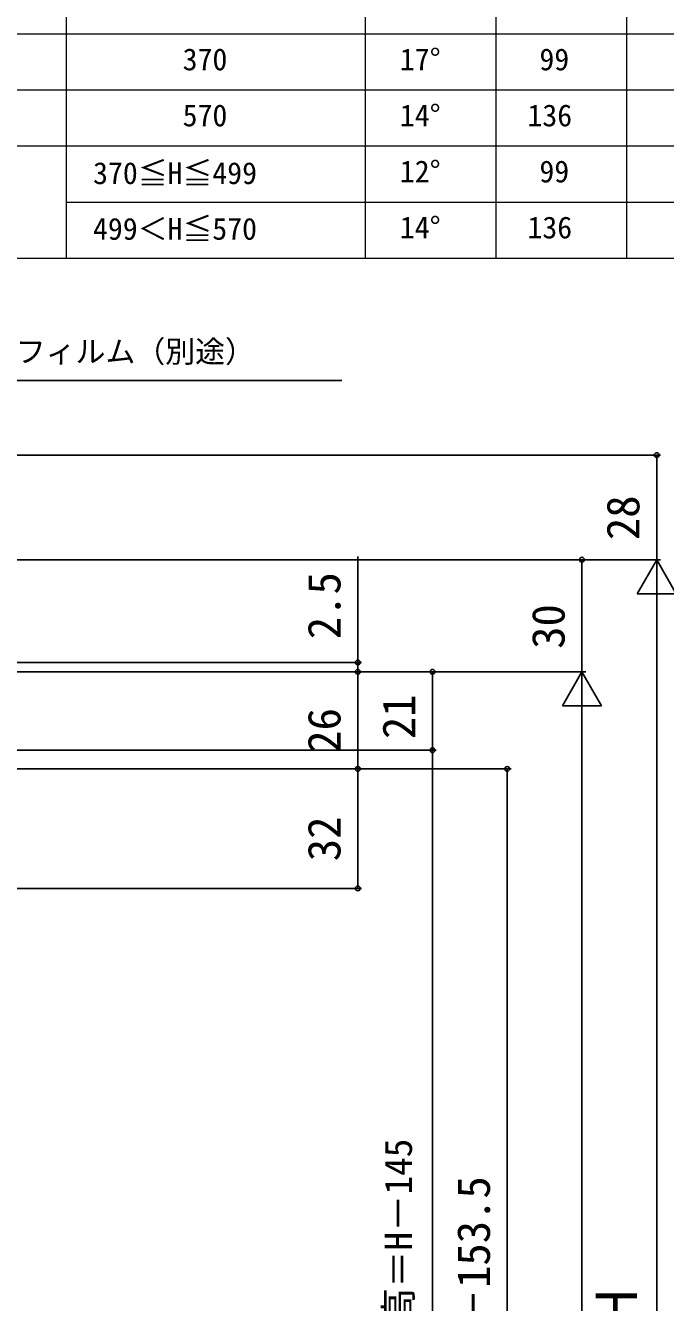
# Model space of a CAD drawing. Units: millimetres, scale not verified. Extents: x -525 to 525, y -783 to 779.
# Drawn here: x -159.9 to 11.4, y -394.1 to -52.2 of the extents above; entities that cross this region are included whole.
import ezdxf
from ezdxf.enums import TextEntityAlignment as Align

# ---------------------------------------------------------------- set-up
doc = ezdxf.new("R2010")
doc.units = ezdxf.units.MM
doc.header["$LTSCALE"] = 4
doc.layers.add('0-1_TABLE1', color=7, linetype='Continuous', lineweight=18)
doc.layers.add('0-7_YKK_D', color=6, linetype='Continuous')
doc.styles.add('ＭＳ ゴシック', font='')
doc.styles.get('ＭＳ ゴシック').set_extended_font_data('MS Gothic')

msp = doc.modelspace()

# ---------------------------------------------------------------- linework, layer by layer
at = {"layer": '0-1_TABLE1'}
for p, q in [((-149.005, -24.489), (-149.005, -114.489)), ((-69.005, -24.489), (-69.005, -114.489)), ((-34.005, -24.489), (-34.005, -114.489)), ((0.995, -24.489), (0.995, -114.489)), ((-194.005, -54.489), (35.995, -54.489)), ((-194.005, -69.489), (35.995, -69.489)), ((-194.005, -84.489), (35.995, -84.489)), ((-149.005, -99.489), (35.995, -99.489)), ((-194.005, -114.489), (35.995, -114.489))]:
    msp.add_line(p, q, dxfattribs=at)
at = {"layer": '0-7_YKK_D'}
for p, q in [((-335.429, -167.246), (10.074, -167.246)), ((9.074, -195.246), (9.074, -167.246)), ((-70.926, -222.746), (-70.926, -194.419)), ((-285.429, -195.246), (10.074, -195.246)), ((-285.429, -195.246), (10.074, -195.246)), ((-285.429, -195.246), (-9.926, -195.246)), ((-10.926, -225.246), (-10.926, -195.246)), ((9.074, -195.246), (3.824, -204.339)), ((9.074, -195.246), (14.324, -204.339)), ((9.074, -195.246), (9.074, -213.432)), ((3.824, -204.339), (14.324, -204.339)), ((9.074, -584.746), (9.074, -205.746)), ((-270.429, -222.746), (-69.926, -222.746)), ((-270.429, -225.246), (-9.926, -225.246)), ((-270.429, -225.246), (-49.926, -225.246)), ((-270.429, -225.246), (-69.926, -225.246)), ((-270.429, -225.246), (-69.926, -225.246)), ((-270.429, -225.246), (-9.926, -225.246)), ((-70.926, -225.246), (-70.926, -222.746)), ((-70.926, -225.246), (-70.926, -227.796)), ((-70.926, -225.246), (-70.926, -251.246)), ((-50.926, -246.246), (-50.926, -225.246)), ((-10.926, -225.246), (-16.176, -234.339)), ((-10.926, -225.246), (-5.676, -234.339)), ((-10.926, -225.246), (-10.926, -243.432)), ((-16.176, -234.339), (-5.676, -234.339)), ((-10.926, -554.746), (-10.926, -235.746)), ((-282.629, -246.246), (-49.926, -246.246)), ((-282.629, -246.246), (-49.926, -246.246)), ((-50.926, -246.246), (-50.926, -501.246)), ((-285.429, -251.246), (-69.926, -251.246)), ((-285.429, -251.246), (-69.926, -251.246)), ((-285.429, -251.246), (-29.926, -251.246)), ((-70.926, -283.246), (-70.926, -251.246)), ((-30.926, -497.746), (-30.926, -251.246)), ((-316.429, -283.246), (-69.926, -283.246))]:
    msp.add_line(p, q, dxfattribs=at)
msp.add_lwpolyline([(-216.434, -150.149), (-213.906, -149.808), (-194.887, -147.246), (-75.205, -147.246)], dxfattribs=at)
for centre in [(9.074, -167.246), (-10.926, -195.246), (-70.926, -222.746), (-70.926, -225.246), (-70.926, -225.246), (-50.926, -225.246), (-50.926, -246.246), (-50.926, -246.246), (-70.926, -251.246), (-70.926, -251.246), (-30.926, -251.246), (-70.926, -283.246)]:
    msp.add_circle(centre, 0.637, dxfattribs=at)

# ---------------------------------------------------------------- texts
at = {"layer": '0-1_TABLE1', "style": 'ＭＳ ゴシック'}
for s, p in [('370', (-117.823, -65.989)), ('17°', (-59.686, -65.989)), ('99', (-22.323, -65.989)), ('570', (-117.823, -80.989)), ('14°', (-59.686, -80.989)), ('136', (-25.527, -80.989)), ('370≦H≦499', (-141.8, -96.444)), ('12°', (-59.686, -95.989)), ('99', (-22.323, -95.989)), ('499＜H≦570', (-141.823, -111.353)), ('14°', (-59.686, -110.989)), ('136', (-25.527, -110.989))]:
    msp.add_text(s, height=5.865, dxfattribs=at).set_placement(p, align=Align.BOTTOM_LEFT)
at = {"layer": '0-7_YKK_D', "style": 'ＭＳ ゴシック'}
msp.add_text('防湿気密フィルム（別途）', height=5.865, dxfattribs=at).set_placement((-194.478, -144.2), align=Align.BOTTOM_LEFT)
for s, height, p in [('28', 8.798, (7.074, -190.007)), ('2.5', 8.798, (-72.926, -216.532)), ('30', 8.798, (-12.926, -219.11)), ('21', 8.798, (-52.926, -243.28)), ('26', 8.798, (-72.926, -246.939)), ('32', 8.798, (-72.926, -275.973)), ('網戸出来高＝H－145', 7.331, (-54.233, -440.195)), ('H－153.5', 8.798, (-32.926, -408.212)), ('Ｈ', 11, (7.074, -403.598))]:
    msp.add_text(s, height=height, rotation=90, dxfattribs=at).set_placement(p, align=Align.BOTTOM_LEFT)

doc.saveas('drawing.dxf')
